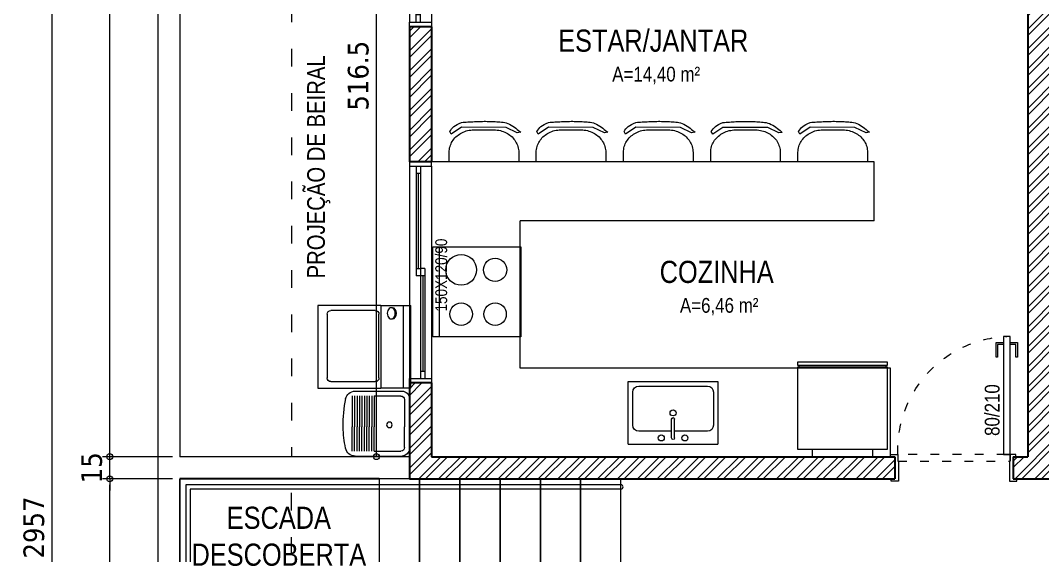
# Model space of a CAD drawing. Header units: millimetres. Extents: x 2030 to 44114, y 1520 to 18221.
# Drawn here: x 38852 to 39544, y 7339 to 7702 of the extents above; entities that cross this region are included whole.
import ezdxf
from ezdxf.enums import TextEntityAlignment as Align

# ---------------------------------------------------------------- set-up
doc = ezdxf.new("R2010")
doc.units = ezdxf.units.MM
doc.linetypes.add('ACAD_ISO03W100', pattern=[30, 12, -18])
for name, color, linetype, lineweight in [('01', 1, 'Continuous', 5), ('018 - Cotas', 244, 'Continuous', 5), ('02', 2, 'Continuous', 13), ('020 - Textos', 20, 'Continuous', 5), ('030 - Esquadrias', 30, 'Continuous', 5), ('05', 5, 'Continuous', 35), ('055 - Mobilia', 55, 'Continuous', 5), ('08', 8, 'Continuous', 5)]:
    doc.layers.add(name, color=color, linetype=linetype, lineweight=lineweight)
doc.styles.add('LE2', font='tahoma.ttf')
doc.styles.add('ROMANS', font='ARIALN.TTF')
doc.dimstyles.new('000_COTA075', dxfattribs={"dimtxt": 14, "dimasz": 4, "dimexe": 5, "dimexo": 5, "dimgap": 5, "dimtad": 1, "dimdec": 1, "dimzin": 12, "dimdsep": 46, "dimtxsty": 'LE2', "dimblk": 'ORIGIN', "dimcen": 0, "dimclrd": 256, "dimclre": 256, "dimclrt": 2, "dimadec": 0, "dimazin": 0, "dimtfac": 1, "dimtdec": 1, "dimtix": 1, "dimtmove": 2, "dimatfit": 3, "dimfxl": 5, "dimtolj": 1, "dimtzin": 0, "dimarcsym": 0})

# ---------------------------------------------------------------- blocks, each defined once
blk = doc.blocks.new('irhg3')
at = {"layer": '01'}
for points in [[(74333.25, -48282.45), (74468.25, -48282.45), (74468.25, -48417.45), (74333.25, -48417.45)], [(74468.25, -48799.65), (74333.25, -48799.65), (74333.25, -48282.45), (74468.25, -48282.45)], [(74495.55, -48417.45), (74522.85, -48417.45), (74522.85, -48282.45), (74495.55, -48282.45)], [(74522.85, -48417.45), (74550.15, -48417.45), (74550.15, -48282.45), (74522.85, -48282.45)], [(74550.15, -48417.45), (74577.45, -48417.45), (74577.45, -48282.45), (74550.15, -48282.45)], [(74577.45, -48417.45), (74604.75, -48417.45), (74604.75, -48282.45), (74577.45, -48282.45)], [(74604.75, -48417.45), (74632.05, -48417.45), (74632.05, -48282.45), (74604.75, -48282.45)], [(74468.25, -48444.75), (74468.25, -48417.45), (74333.25, -48417.45), (74333.25, -48444.75)], [(74468.25, -48472.05), (74468.25, -48444.75), (74333.25, -48444.75), (74333.25, -48472.05)], [(74468.25, -48499.35), (74468.25, -48472.05), (74333.25, -48472.05), (74333.25, -48499.35)], [(74468.25, -48526.65), (74468.25, -48499.35), (74333.25, -48499.35), (74333.25, -48526.65)], [(74468.25, -48553.95), (74468.25, -48526.65), (74333.25, -48526.65), (74333.25, -48553.95)], [(74468.25, -48581.25), (74468.25, -48553.95), (74333.25, -48553.95), (74333.25, -48581.25)], [(74468.25, -48608.55), (74468.25, -48581.25), (74333.25, -48581.25), (74333.25, -48608.55)], [(74468.25, -48635.85), (74468.25, -48608.55), (74333.25, -48608.55), (74333.25, -48635.85)], [(74468.25, -48663.15), (74468.25, -48635.85), (74333.25, -48635.85), (74333.25, -48663.15)], [(74468.25, -48690.45), (74468.25, -48663.15), (74333.25, -48663.15), (74333.25, -48690.45)], [(74468.25, -48717.75), (74468.25, -48690.45), (74333.25, -48690.45), (74333.25, -48717.75)], [(74468.25, -48745.05), (74468.25, -48717.75), (74333.25, -48717.75), (74333.25, -48745.05)], [(74468.25, -48772.35), (74468.25, -48745.05), (74333.25, -48745.05), (74333.25, -48772.35)], [(74468.25, -48799.65), (74468.25, -48772.35), (74333.25, -48772.35), (74333.25, -48799.65)]]:
    blk.add_lwpolyline(points, close=True, dxfattribs=at)
blk.add_lwpolyline([(74468.25, -48282.45), (74468.25, -48417.45), (74495.55, -48417.45), (74495.55, -48282.45), (74468.25, -48282.45)], dxfattribs=at)
at = {"layer": '020 - Textos', "char_height": 10, "width": 29.0268, "attachment_point": 2, "line_spacing_factor": 0.994243, "style": 'ROMANS'}
for s, insert in [('21', (74354.27, -48399.71)), ('22', (74481.42, -48399.71)), ('23', (74508.72, -48399.71)), ('24', (74536.02, -48399.71)), ('25', (74563.32, -48399.71)), ('26', (74590.62, -48399.71)), ('27', (74617.92, -48399.71)), ('28', (74645.22, -48399.71)), ('20', (74355.1, -48427.01)), ('19', (74355.1, -48454.31)), ('18', (74355.1, -48481.61)), ('17', (74355.1, -48508.91)), ('16', (74355.1, -48536.21)), ('15', (74355.1, -48563.51)), ('14', (74355.1, -48590.81)), ('12', (74355.1, -48618.11)), ('11', (74355.1, -48645.41)), ('10', (74355.1, -48672.71)), ('09', (74355.1, -48700.01)), ('08', (74355.1, -48727.31)), ('07', (74355.1, -48754.61)), ('06', (74355.1, -48781.91))]:
    blk.add_mtext(s, dxfattribs=dict(at, insert=insert))
blk = doc.blocks.new('porta 80')
for points in [[(21649.07, 6830.27), (21644.07, 6830.27), (21644.07, 6820.27), (21645.07, 6820.27), (21645.07, 6828.77), (21649.07, 6828.77)], [(21653.57, 6828.77), (21657.57, 6828.77), (21657.57, 6820.27), (21658.57, 6820.27), (21658.57, 6830.27), (21653.57, 6830.27)]]:
    blk.add_lwpolyline(points)
for points in [[(21649.07, 6754.27), (21649.07, 6834.27), (21653.57, 6834.27), (21653.57, 6754.27)], [(21644.57, 6737.77), (21647.07, 6737.77), (21647.07, 6752.77), (21645.07, 6752.77), (21645.07, 6754.27), (21649.07, 6754.27), (21649.07, 6749.77), (21649.57, 6749.77), (21649.57, 6736.27), (21644.57, 6736.27), (21644.57, 6737.77)], [(21729.57, 6737.77), (21727.07, 6737.77), (21727.07, 6752.77), (21730.07, 6752.77), (21730.07, 6754.27), (21725.07, 6754.27), (21725.07, 6749.77), (21724.57, 6749.77), (21724.57, 6736.27), (21729.57, 6736.27), (21729.57, 6737.77)]]:
    blk.add_lwpolyline(points, close=True)
at = {"layer": '08', "linetype": 'ACAD_ISO03W100', "ltscale": 0.5}
blk.add_lwpolyline([(21652.07, 6754.27), (21725.07, 6754.27), (21725.07, 6749.77), (21649.07, 6749.77), (21649.07, 6754.27), (21652.07, 6754.27)], close=True, dxfattribs=at)
blk.add_arc((21648.3, 6757.5), 76.83, 357.5921, 87.75227, dxfattribs=at)
blk = doc.blocks.new('2Geladeira')
for p, q in [((-0.295, -0.606), (-0.295, -0.621)), ((0.295, -0.606), (0.295, -0.621))]:
    blk.add_line(p, q)
blk.add_lwpolyline([(-0.205, -0.05), (-0.205, 0), (0.205, 0), (0.205, -0.05)])
for points in [[(-0.305, -0.606), (-0.305, -0.05), (0.305, -0.05), (0.305, -0.606)], [(-0.305, -0.641), (-0.305, -0.621), (0.305, -0.621), (0.305, -0.641)]]:
    blk.add_lwpolyline(points, close=True)
blk = doc.blocks.new('Fogão 4 Bocas - 610 x 610mm-458921-Pav_ Terreo')
for p, q in [((610, 602), (0, 602)), ((0, 602), (0, 5)), ((0, 559.2), (610, 559.2)), ((610, 5), (610, 602)), ((0, 5), (610, 5))]:
    blk.add_line(p, q)
for centre, radius, start, end in [((155, 410), 104.2, 360, 180), ((455, 410), 76.2, 0, 180), ((155, 410), 104.2, 180, 0), ((455, 410), 76.2, 180, 0), ((155, 180), 78.8, 0, 180), ((455, 180), 76.2, 0, 180), ((155, 180), 78.8, 180, 0), ((455, 180), 76.2, 180, 0)]:
    blk.add_arc(centre, radius, start, end)
blk = doc.blocks.new('Pia da cozinha-Simples - 760 x 535mm-V2-Pav_ Terreo')
for p, q in [((-364.3, 264.2), (-364.3, -265.2)), ((-364.3, 264.2), (395.7, 264.2)), ((395.7, -265.2), (395.7, 264.2)), ((3, 212.7), (3, 53.1)), ((28.4, 212.7), (28.4, 53.1)), ((-326.2, 104.7), (-326.2, -176.3)), ((3, 155.5), (-275.4, 155.5)), ((306.8, 155.5), (28.4, 155.5)), ((357.6, -176.3), (357.6, 104.7)), ((-275.4, -227.1), (306.8, -227.1)), ((-364.3, -265.2), (395.7, -265.2))]:
    blk.add_line(p, q)
for centre, radius, start, end in [((-84.3, 212.7), 25.4, 360, 180), ((-84.3, 212.7), 25.4, 180, 360), ((15.7, 212.7), 12.7, 360, 180), ((115.7, 212.7), 25.4, 360, 180), ((115.7, 212.7), 25.4, 180, 360), ((-275.4, 104.7), 50.8, 90, 180), ((306.8, 104.7), 50.8, 360, 90), ((15.7, 0), 25.4, 360, 180), ((15.7, 0), 25.4, 180, 0), ((15.7, 53.1), 12.7, 180, 0), ((-275.4, -176.3), 50.8, 180, 270), ((306.8, -176.3), 50.8, 270, 0)]:
    blk.add_arc(centre, radius, start, end)
blk = doc.blocks.new('caderiirir')
blk.add_lwpolyline([(9135.68, -1343.05), (9135.76, -1344.12), (9135.86, -1345.19), (9135.96, -1346.26), (9136.08, -1347.32), (9136.21, -1348.39), (9136.51, -1349.48), (9136.93, -1350.59), (9137.45, -1351.71), (9138.05, -1352.82), (9138.71, -1353.9), (9139.42, -1354.96), (9140.14, -1355.97), (9140.87, -1356.91), (9141.57, -1357.78), (9142.24, -1358.57), (9142.84, -1359.25), (9142.84, -1359.25), (9143.25, -1356.94), (9139.52, -1349.37), (9139.49, -1319.07), (9144.04, -1312.15), (9142.38, -1311.17), (9141.37, -1311.79), (9140.48, -1312.45), (9139.7, -1313.18), (9138.97, -1314.01), (9138.29, -1314.98), (9137.62, -1316.13), (9136.93, -1317.48), (9136.19, -1319.08), (9136.1, -1320.18), (9136.01, -1321.27), (9135.93, -1322.37), (9135.85, -1323.47), (9135.78, -1324.56), (9135.72, -1325.66), (9135.66, -1326.76), (9135.6, -1327.85), (9135.55, -1328.95), (9135.51, -1330.04), (9135.48, -1331.13), (9135.45, -1332.22), (9135.43, -1333.31), (9135.42, -1334.4), (9135.42, -1335.49), (9135.43, -1336.57), (9135.44, -1337.66), (9135.47, -1338.74), (9135.51, -1339.82), (9135.55, -1340.9), (9135.61, -1341.98)], close=True)
blk.add_lwpolyline([(9162.78, -1310.77), (9156.43, -1310.78), (9155.43, -1310.82), (9154.45, -1310.92), (9153.48, -1311.1), (9152.54, -1311.34), (9151.62, -1311.64), (9150.73, -1312.01), (9149.86, -1312.43), (9149.02, -1312.91), (9148.22, -1313.44), (9147.44, -1314.03), (9146.7, -1314.66), (9146, -1315.35), (9145.34, -1316.08), (9144.72, -1316.85), (9144.14, -1317.66), (9143.61, -1318.51), (9143.12, -1319.4), (9142.69, -1320.32), (9142.3, -1321.27), (9141.97, -1322.25), (9141.7, -1323.26), (9141.48, -1324.3), (9141.32, -1325.36), (9141.23, -1326.43), (9141.2, -1327.53), (9141.21, -1341.17), (9141.24, -1342.27), (9141.34, -1343.34), (9141.5, -1344.4), (9141.72, -1345.44), (9141.99, -1346.45), (9142.33, -1347.43), (9142.71, -1348.38), (9143.15, -1349.3), (9143.64, -1350.19), (9144.17, -1351.04), (9144.75, -1351.85), (9145.37, -1352.62), (9146.03, -1353.35), (9146.74, -1354.03), (9147.48, -1354.66), (9148.25, -1355.25), (9149.06, -1355.78), (9149.9, -1356.26), (9150.77, -1356.68), (9151.66, -1357.04), (9152.58, -1357.34), (9153.52, -1357.58), (9154.49, -1357.76), (9155.47, -1357.86), (9156.47, -1357.9), (9162.78, -1357.89)])
blk = doc.blocks.new('fdfdsfdsdsf')
for p, q in [((1020.54, -2213.36), (1052.38, -2213.36)), ((1018.56, -2216.66), (1018.56, -2233.09)), ((1020.21, -2216.66), (1020.21, -2233.09)), ((1021.86, -2216.66), (1021.86, -2233.09)), ((1023.51, -2216.66), (1023.51, -2233.09)), ((1025.16, -2216.66), (1025.16, -2233.09)), ((1026.81, -2216.66), (1026.81, -2233.09)), ((1028.46, -2216.66), (1028.46, -2233.09)), ((1030.11, -2216.66), (1030.11, -2233.09)), ((1031.76, -2216.66), (1031.76, -2233.09)), ((1033.41, -2216.66), (1033.41, -2233.09)), ((1033.41, -2216.66), (1051.56, -2216.66)), ((1054.03, -2219.14), (1054.03, -2233.09)), ((1057.33, -2218.31), (1057.33, -2233.09)), ((1018.56, -2254.1), (1018.56, -2233.09)), ((1020.21, -2254.1), (1020.21, -2233.09)), ((1021.86, -2254.1), (1021.86, -2233.09)), ((1023.51, -2254.1), (1023.51, -2233.09)), ((1025.16, -2254.1), (1025.16, -2233.09)), ((1026.81, -2254.1), (1026.81, -2233.09)), ((1028.46, -2254.1), (1028.46, -2233.09)), ((1030.11, -2254.1), (1030.11, -2233.09)), ((1031.76, -2254.1), (1031.76, -2233.09)), ((1033.41, -2254.1), (1033.41, -2233.09)), ((1054.03, -2251.62), (1054.03, -2233.09)), ((1057.33, -2252.45), (1057.33, -2233.09)), ((1020.54, -2257.4), (1052.38, -2257.4)), ((1033.41, -2254.1), (1051.56, -2254.1)), ((995.27, -2315.48), (995.27, -2259.48)), ((995.27, -2259.48), (1037.95, -2259.48)), ((1004.16, -2263.82), (1034.16, -2263.82)), ((1053.19, -2259.48), (1037.95, -2259.48)), ((1037.95, -2315.48), (1037.95, -2259.48)), ((1058.27, -2259.48), (1053.19, -2259.48)), ((1053.19, -2315.48), (1053.19, -2259.48)), ((1058.27, -2259.48), (1058.27, -2315.48)), ((1001.62, -2309.58), (1001.62, -2266.36)), ((1036.7, -2266.36), (1036.7, -2309.58)), ((1034.16, -2312.12), (1004.16, -2312.12)), ((1044.98, -2306.34), (1045.87, -2306.34)), ((1037.95, -2315.48), (995.27, -2315.48)), ((1037.95, -2315.48), (1053.19, -2315.48)), ((1045.87, -2313.96), (1044.98, -2313.96)), ((1053.19, -2315.48), (1058.27, -2315.48))]:
    blk.add_line(p, q)
blk.add_circle((1043.74, -2234.58), 1.89)
for centre, start, end in [((1004.16, -2266.36), 90, 180), ((1034.16, -2266.36), 0, 90), ((1004.16, -2309.58), 180, 270), ((1034.16, -2309.58), 270, 0)]:
    blk.add_arc(centre, 2.54, start, end)
for centre, major_axis, ratio, start_param, end_param in [((1020.54, -2219.96), (-4.67, 4.67), 1, -0.785398, 0.589756), ((1052.38, -2218.31), (3.5, 3.5), 1, 5.497787, 7.068583), ((1122.76, -2238.31), (-109.72, 13.68), 0.789083, -0.069134, 0.097169), ((1051.56, -2219.14), (-1.75, 1.75), 1, 3.926991, 5.497787), ((1122.99, -2233.08), (78.18, 78.18), 1, 2.356234, 2.531775), ((1020.54, -2250.8), (4.67, 4.67), 1, 2.551836, 3.926991), ((1051.56, -2251.62), (-1.75, 1.75), 1, 2.356194, 3.926991), ((1052.38, -2252.45), (-3.5, 3.5), 1, 2.356194, 3.926991)]:
    blk.add_ellipse(centre, major_axis=major_axis, ratio=ratio, start_param=start_param, end_param=end_param)
at = {"extrusion": (0, 0, -1)}
for centre, major_axis, start_param, end_param in [((1044.98, -2310.15), (0, -3.81), 1.570796, 4.712389), ((1044.98, -2310.15), (0, -3.81), 4.712389, 7.853982), ((1045.87, -2310.15), (0, 3.81), 0, 1.570796), ((1045.87, -2310.15), (0, -3.81), 4.712389, 6.283185)]:
    blk.add_ellipse(centre, major_axis=major_axis, ratio=0.707107, start_param=start_param, end_param=end_param, dxfattribs=at)
blk = doc.blocks.new('PJ-200')
at = {"layer": '030 - Esquadrias'}
for p, q in [((74001.4, -12434.79), (73807.4, -12434.79)), ((73807.4, -12439.29), (73812.4, -12439.29)), ((73807.4, -12442.29), (73812.4, -12442.29)), ((73812.4, -12442.29), (73812.4, -12439.29)), ((73812.4, -12439.29), (73853.4, -12439.29)), ((73812.4, -12440.79), (73853.4, -12440.79)), ((73812.4, -12442.29), (73853.4, -12442.29)), ((73853.4, -12439.29), (73853.4, -12442.29)), ((73853.4, -12439.29), (73858.4, -12439.29)), ((73853.4, -12442.29), (73858.4, -12442.29)), ((73853.4, -12442.29), (73858.4, -12442.29)), ((73853.4, -12445.29), (73853.4, -12442.29)), ((73853.4, -12445.29), (73858.4, -12445.29)), ((73858.4, -12442.29), (73858.4, -12439.29)), ((73858.4, -12445.29), (73858.4, -12442.29)), ((73858.4, -12442.29), (73898.9, -12442.29)), ((73858.4, -12443.79), (73898.9, -12443.79)), ((73858.4, -12445.29), (73898.9, -12445.29)), ((73898.9, -12442.29), (73898.9, -12445.29)), ((73898.9, -12442.29), (73904.4, -12442.29)), ((73898.9, -12445.29), (73904.4, -12445.29)), ((73904.4, -12442.29), (73904.4, -12445.29)), ((73909.9, -12442.29), (73904.4, -12442.29)), ((73904.4, -12442.29), (73904.4, -12445.29)), ((73904.4, -12445.29), (73904.4, -12442.29)), ((73904.4, -12445.29), (73904.4, -12442.29)), ((73909.9, -12445.29), (73904.4, -12445.29)), ((73909.9, -12442.29), (73909.9, -12445.29)), ((73950.4, -12442.29), (73909.9, -12442.29)), ((73950.4, -12443.79), (73909.9, -12443.79)), ((73950.4, -12445.29), (73909.9, -12445.29)), ((73955.4, -12439.29), (73950.4, -12439.29)), ((73950.4, -12442.29), (73950.4, -12439.29)), ((73955.4, -12442.29), (73950.4, -12442.29)), ((73950.4, -12445.29), (73950.4, -12442.29)), ((73955.4, -12442.29), (73950.4, -12442.29)), ((73955.4, -12445.29), (73950.4, -12445.29)), ((73996.4, -12439.29), (73955.4, -12439.29)), ((73955.4, -12439.29), (73955.4, -12442.29)), ((73996.4, -12440.79), (73955.4, -12440.79)), ((73955.4, -12445.29), (73955.4, -12442.29)), ((73996.4, -12442.29), (73955.4, -12442.29)), ((73996.4, -12442.29), (73996.4, -12439.29)), ((74001.4, -12439.29), (73996.4, -12439.29)), ((74001.4, -12442.29), (73996.4, -12442.29)), ((74001.4, -12449.79), (73807.4, -12449.79))]:
    blk.add_line(p, q, dxfattribs=at)
for points in [[(73804.4, -12449.79), (73804.4, -12434.79), (73807.4, -12434.79), (73807.4, -12449.79)], [(74004.4, -12449.79), (74004.4, -12434.79), (74001.4, -12434.79), (74001.4, -12449.79)]]:
    blk.add_lwpolyline(points, close=True, dxfattribs=at)
blk = doc.blocks.new('whefgwge')
for p, q in [((71113.64, -20023.66), (71113.64, -19879.66)), ((71118.14, -19884.66), (71118.14, -19879.66)), ((71121.14, -19884.66), (71121.14, -19879.66)), ((71128.64, -20023.66), (71128.64, -19879.66)), ((71121.14, -19884.66), (71118.14, -19884.66)), ((71118.14, -19949.16), (71118.14, -19884.66)), ((71119.64, -19949.16), (71119.64, -19884.66)), ((71121.14, -19949.16), (71121.14, -19884.66)), ((71118.14, -19949.16), (71121.14, -19949.16)), ((71118.14, -19954.16), (71118.14, -19949.16)), ((71121.14, -19954.16), (71121.14, -19949.16)), ((71121.14, -19949.16), (71124.14, -19949.16)), ((71121.14, -19954.16), (71121.14, -19949.16)), ((71124.14, -19954.16), (71124.14, -19949.16)), ((71118.14, -19954.16), (71121.14, -19954.16)), ((71124.14, -19954.16), (71121.14, -19954.16)), ((71121.14, -20018.66), (71121.14, -19954.16)), ((71122.64, -20018.66), (71122.64, -19954.16)), ((71124.14, -20018.66), (71124.14, -19954.16)), ((71121.14, -20018.66), (71124.14, -20018.66)), ((71121.14, -20023.66), (71121.14, -20018.66)), ((71124.14, -20023.66), (71124.14, -20018.66))]:
    blk.add_line(p, q)
for points in [[(71113.64, -19876.66), (71128.64, -19876.66), (71128.64, -19879.66), (71113.64, -19879.66)], [(71113.64, -20026.66), (71128.64, -20026.66), (71128.64, -20023.66), (71113.64, -20023.66)]]:
    blk.add_lwpolyline(points, close=True)
blk = doc.blocks.new('_Origin')
at = {"color": 0, "linetype": 'ByBlock', "lineweight": -2}
blk.add_line((0, 0), (-1, 0), dxfattribs=at)
blk.add_circle((0, 0), 0.5, dxfattribs=at)
blk = doc.blocks.new('*D248')
at = {"layer": '018 - Cotas', "lineweight": -2, "transparency": 16777216}
for p, q in [((38954.79, 7391.24), (38907.22, 7391.24)), ((38912.22, 6878.04), (38912.22, 7387.24)), ((38954.79, 6874.04), (38907.22, 6874.04))]:
    blk.add_line(p, q, dxfattribs=at)
at = {"layer": 'Defpoints', "color": 0, "transparency": 16777216}
for p in [(38912.22, 7391.24), (38959.79, 7391.24), (38959.79, 6874.04)]:
    blk.add_point(p, dxfattribs=at)
at = {"layer": '018 - Cotas', "lineweight": -2, "transparency": 16777216, "xscale": 4, "yscale": 4, "zscale": 4}
for p, rotation in [((38912.22, 7391.24), 90), ((38912.22, 6874.04), 270)]:
    blk.add_blockref('_Origin', p, dxfattribs=dict(at, rotation=rotation))
at = {"layer": '018 - Cotas', "color": 2, "transparency": 16777216, "insert": (38899.93, 7132.64), "char_height": 14, "attachment_point": 5, "rotation": 90, "style": 'LE2'}
blk.add_mtext('\\A1;517.2', dxfattribs=at)
blk = doc.blocks.new('*D249')
at = {"layer": '018 - Cotas', "lineweight": -2, "transparency": 16777216}
for p, q in [((38912.22, 7410.24), (38912.22, 7414.24)), ((38954.79, 7406.24), (38907.22, 7406.24)), ((38912.22, 7391.24), (38912.22, 7406.24)), ((38954.79, 7391.24), (38907.22, 7391.24)), ((38912.22, 7387.24), (38912.22, 7383.24))]:
    blk.add_line(p, q, dxfattribs=at)
at = {"layer": 'Defpoints', "color": 0, "transparency": 16777216}
for p in [(38912.22, 7406.24), (38959.79, 7406.24), (38959.79, 7391.24)]:
    blk.add_point(p, dxfattribs=at)
at = {"layer": '018 - Cotas', "lineweight": -2, "transparency": 16777216, "xscale": 4, "yscale": 4, "zscale": 4}
for p, rotation in [((38912.22, 7406.24), 270), ((38912.22, 7391.24), 90)]:
    blk.add_blockref('_Origin', p, dxfattribs=dict(at, rotation=rotation))
at = {"layer": '018 - Cotas', "color": 2, "transparency": 16777216, "insert": (38900.05, 7398.74), "char_height": 14, "attachment_point": 5, "rotation": 90, "style": 'LE2'}
blk.add_mtext('\\A1;15', dxfattribs=at)
blk = doc.blocks.new('*D250')
at = {"layer": '018 - Cotas', "lineweight": -2, "transparency": 16777216}
for p, q in [((38954.79, 8821.74), (38907.22, 8821.74)), ((38912.22, 7410.24), (38912.22, 8817.74)), ((38954.79, 7406.24), (38907.22, 7406.24))]:
    blk.add_line(p, q, dxfattribs=at)
at = {"layer": 'Defpoints', "color": 0, "transparency": 16777216}
for p in [(38912.22, 8821.74), (38959.79, 8821.74), (38959.79, 7406.24)]:
    blk.add_point(p, dxfattribs=at)
at = {"layer": '018 - Cotas', "lineweight": -2, "transparency": 16777216, "xscale": 4, "yscale": 4, "zscale": 4}
for p, rotation in [((38912.22, 8821.74), 90), ((38912.22, 7406.24), 270)]:
    blk.add_blockref('_Origin', p, dxfattribs=dict(at, rotation=rotation))
at = {"layer": '018 - Cotas', "color": 2, "transparency": 16777216, "insert": (38900.05, 8113.99), "char_height": 14, "attachment_point": 5, "rotation": 90, "style": 'LE2'}
blk.add_mtext('\\A1;1415.5', dxfattribs=at)
blk = doc.blocks.new('*D258')
at = {"layer": '018 - Cotas', "lineweight": -2, "transparency": 16777216}
for p, q in [((38939.79, 8836.74), (38868.19, 8836.74)), ((38873.19, 5883.74), (38873.19, 8832.74)), ((38939.79, 5879.74), (38868.19, 5879.74))]:
    blk.add_line(p, q, dxfattribs=at)
at = {"layer": 'Defpoints', "color": 0, "transparency": 16777216}
for p in [(38873.19, 8836.74), (38944.79, 8836.74), (38944.79, 5879.74)]:
    blk.add_point(p, dxfattribs=at)
at = {"layer": '018 - Cotas', "lineweight": -2, "transparency": 16777216, "xscale": 4, "yscale": 4, "zscale": 4}
for p, rotation in [((38873.19, 8836.74), 90), ((38873.19, 5879.74), 270)]:
    blk.add_blockref('_Origin', p, dxfattribs=dict(at, rotation=rotation))
at = {"layer": '018 - Cotas', "color": 2, "transparency": 16777216, "insert": (38860.9, 7358.24), "char_height": 14, "attachment_point": 5, "rotation": 90, "style": 'LE2'}
blk.add_mtext('\\A1;2957', dxfattribs=at)
blk = doc.blocks.new('*D346')
at = {"layer": '018 - Cotas', "lineweight": -2, "transparency": 16777216}
for p, q in [((39110.29, 7922.74), (39087.95, 7922.74)), ((39092.95, 7410.24), (39092.95, 7918.74)), ((39110.29, 7406.24), (39087.95, 7406.24))]:
    blk.add_line(p, q, dxfattribs=at)
at = {"layer": 'Defpoints', "color": 0, "transparency": 16777216}
for p in [(39092.95, 7922.74), (39115.29, 7922.74), (39115.29, 7406.24)]:
    blk.add_point(p, dxfattribs=at)
at = {"layer": '018 - Cotas', "lineweight": -2, "transparency": 16777216, "xscale": 4, "yscale": 4, "zscale": 4}
for p, rotation in [((39092.95, 7922.74), 90), ((39092.95, 7406.24), 270)]:
    blk.add_blockref('_Origin', p, dxfattribs=dict(at, rotation=rotation))
at = {"layer": '018 - Cotas', "color": 2, "transparency": 16777216, "insert": (39080.68, 7664.49), "char_height": 14, "attachment_point": 5, "rotation": 90, "style": 'LE2'}
blk.add_mtext('\\A1;516.5', dxfattribs=at)

msp = doc.modelspace()

# ---------------------------------------------------------------- hatches: boundary and pattern name
at = {"layer": '08'}
h = msp.add_hatch(dxfattribs=at)
h.set_pattern_fill('ANSI32', color=256)
h.set_pattern_definition([(45, (-42423.524, 55673.691), (-6.7351921, 6.7351921), []), (45, (-42419.034, 55673.691), (-6.7351921, 6.7351921), [])])
h.paths.add_polyline_path([(39454.29, 8367.74), (39130.29, 8367.74), (39130.29, 8647.74), (39232.29, 8647.74), (39232.29, 8662.74), (39115.29, 8662.74), (39115.29, 8367.74), (39115.29, 8332.74), (39130.29, 8332.74), (39130.29, 8352.74), (39429.29, 8352.74), (39429.29, 8152.74), (39444.29, 8152.74), (39444.29, 8352.74), (39454.29, 8352.74)])
h.paths.add_polyline_path([(39554.29, 8647.74), (39656.29, 8647.74), (39656.29, 8662.74), (39432.29, 8662.74), (39432.29, 8647.74), (39534.29, 8647.74), (39534.29, 8367.74), (39524.29, 8367.74), (39524.29, 8352.74), (39564.29, 8352.74), (39564.29, 8367.74), (39554.29, 8367.74)])
h.paths.add_polyline_path([(39554.29, 8352.74), (39534.29, 8352.74), (39534.29, 7406.24), (39524.29, 7406.24), (39524.29, 7391.24), (39564.29, 7391.24), (39564.29, 7406.24), (39554.29, 7406.24)])
h.paths.add_polyline_path([(39944.29, 8662.74), (39856.29, 8662.74), (39856.29, 8647.74), (39929.29, 8647.74), (39929.29, 8367.74), (39634.29, 8367.74), (39634.29, 8352.74), (39644.29, 8352.74), (39644.29, 8152.74), (39659.29, 8152.74), (39659.29, 8352.74), (39929.29, 8352.74), (39929.29, 8332.74), (39944.29, 8332.74)])
h.paths.add_polyline_path([(39444.29, 8072.74), (39444.29, 8082.74), (39429.29, 8082.74), (39429.29, 8072.74), (39130.29, 8072.74), (39130.29, 8117.74), (39130.29, 8132.74), (39115.29, 8132.74), (39115.29, 8057.74), (39115.29, 8027.74), (39130.29, 8027.74), (39130.29, 8057.74), (39429.29, 8057.74), (39429.29, 8007.74), (39444.29, 8007.74)])
h.paths.add_polyline_path([(39944.29, 8132.74), (39929.29, 8132.74), (39929.29, 8072.74), (39659.29, 8072.74), (39659.29, 8082.74), (39644.29, 8082.74), (39644.29, 8057.74), (39644.29, 8007.74), (39659.29, 8007.74), (39659.29, 8057.74), (39929.29, 8057.74), (39929.29, 8027.74), (39944.29, 8027.74)])
h.paths.add_polyline_path([(39944.29, 7967.74), (39929.29, 7967.74), (39929.29, 7937.74), (39659.29, 7937.74), (39659.29, 7947.74), (39644.29, 7947.74), (39644.29, 7922.74), (39929.29, 7922.74), (39929.29, 7897.74), (39944.29, 7897.74)])
h.paths.add_polyline_path([(39444.29, 7947.74), (39429.29, 7947.74), (39429.29, 7937.74), (39130.29, 7937.74), (39130.29, 7967.74), (39115.29, 7967.74), (39115.29, 7922.74), (39115.29, 7897.74), (39130.29, 7897.74), (39130.29, 7922.74), (39444.29, 7922.74)])
h.paths.add_polyline_path([(39130.29, 7697.74), (39115.29, 7697.74), (39115.29, 7606.24), (39130.29, 7606.24)])
h.paths.add_polyline_path([(39944.29, 7697.74), (39929.29, 7697.74), (39929.29, 7506.24), (39944.29, 7506.24)])
h.paths.add_polyline_path([(39944.29, 7406.24), (39929.29, 7406.24), (39929.29, 7341.24), (39669.29, 7341.24), (39669.29, 7406.24), (39644.29, 7406.24), (39644.29, 7391.24), (39654.29, 7391.24), (39654.29, 7331.24), (39944.29, 7331.24)])
h.paths.add_polyline_path([(39130.29, 7456.24), (39115.29, 7456.24), (39115.29, 7391.24), (39444.29, 7391.24), (39444.29, 7406.24), (39130.29, 7406.24)])

# ---------------------------------------------------------------- linework, layer by layer
at = {"layer": '01'}
for p, q in [((39115.29, 7406.24), (38959.79, 7406.24)), ((39115.29, 7391.24), (38959.79, 7391.24))]:
    msp.add_line(p, q, dxfattribs=at)
for points in [[(38944.79, 5879.74), (40114.79, 5879.74), (40114.79, 8836.74), (38944.79, 8836.74), (38944.79, 5879.74)], [(39536.79, 8821.74), (38959.79, 8821.74), (38959.79, 7406.24)], [(38959.79, 7391.24), (38959.79, 5894.74), (40099.79, 5894.74), (40099.79, 7321.24)]]:
    msp.add_lwpolyline(points, dxfattribs=at)
at = {"layer": '02'}
for p, q in [((38963.79, 7387.24), (38963.79, 6874.04)), ((39258.59, 7387.24), (38963.79, 7387.24)), ((38966.79, 7384.24), (38966.79, 6874.04)), ((39258.59, 7384.24), (38966.79, 7384.24))]:
    msp.add_line(p, q, dxfattribs=at)
msp.add_arc((39258.59, 7385.74), 1.5, 270, 90, dxfattribs=at)
at = {"layer": '05'}
for p, q in [((39534.29, 8352.74), (39534.29, 7406.24)), ((39130.29, 7697.74), (39115.29, 7697.74)), ((39130.29, 7606.24), (39115.29, 7606.24)), ((39130.29, 7456.24), (39115.29, 7456.24)), ((39130.29, 7406.24), (39444.29, 7406.24)), ((39444.29, 7406.24), (39444.29, 7391.24)), ((39524.29, 7406.24), (39534.29, 7406.24)), ((39524.29, 7406.24), (39524.29, 7391.24)), ((39094.79, 7391.24), (38959.79, 7391.24)), ((39115.29, 7391.24), (39444.29, 7391.24)), ((39524.29, 7391.24), (39564.29, 7391.24))]:
    msp.add_line(p, q, dxfattribs=at)
for points in [[(39115.29, 7697.74), (39115.29, 7606.24)], [(39130.29, 7697.74), (39130.29, 7606.24)], [(39115.29, 7456.24), (39115.29, 7391.24)], [(39130.29, 7456.24), (39130.29, 7406.24)]]:
    msp.add_lwpolyline(points, dxfattribs=at)
at = {"layer": '055 - Mobilia'}
for p, q in [((39430.29, 7606.24), (39130.29, 7606.24)), ((39430.29, 7566.24), (39430.29, 7606.24)), ((39430.29, 7566.24), (39190.29, 7566.24)), ((39190.29, 7466.24), (39190.29, 7566.24)), ((39441.29, 7466.24), (39190.29, 7466.24)), ((39441.29, 7406.24), (39441.29, 7466.24))]:
    msp.add_line(p, q, dxfattribs=at)
at = {"layer": '08', "linetype": 'ACAD_ISO03W100'}
for points in [[(40024.29, 7341.24), (40024.29, 8762.74), (39035.29, 8762.74), (39035.29, 8762.74), (39035.29, 7406.24)], [(40024.29, 7321.24), (40024.29, 5879.74), (39035.29, 5879.74), (39035.29, 5899.74), (39035.29, 7391.24)]]:
    msp.add_lwpolyline(points, dxfattribs=at)

# ---------------------------------------------------------------- block references
at = {"layer": '01', "xscale": -1}
msp.add_blockref('porta 80', (61171.36, 653.47), dxfattribs=at)
at = {"layer": '01'}
msp.add_blockref('irhg3', (-35373.46, 55673.69), dxfattribs=at)
at = {"layer": '030 - Esquadrias', "rotation": 180}
msp.add_blockref('whefgwge', (110243.93, -12420.42), dxfattribs=at)
at = {"layer": '055 - Mobilia', "rotation": 90.00000000000001}
msp.add_blockref('PJ-200', (26680.5, -66106.65), dxfattribs=at)
at = {"layer": '055 - Mobilia', "xscale": -1}
for name, p, rotation in [('caderiirir', (37831.45, 16769.02), 90), ('caderiirir', (37890.43, 16769.02), 90), ('caderiirir', (37949.55, 16769.02), 90), ('caderiirir', (38008.66, 16768.97), 90), ('caderiirir', (38067.78, 16769.02), 90), ('fdfdsfdsdsf', (38057.96, 5193.29), 180)]:
    msp.add_blockref(name, p, dxfattribs=dict(at, rotation=rotation))
at = {"layer": '055 - Mobilia'}
for name, p, xscale, yscale, zscale, rotation in [('Fogão 4 Bocas - 610 x 610mm-458921-Pav_ Terreo', (39191.33, 7548.4), -0.1, 0.1, 0.1, 90), ('2Geladeira', (39408.78, 7406.24), -100, 100, 100, 180), ('Pia da cozinha-Simples - 760 x 535mm-V2-Pav_ Terreo', (39292.69, 7435.94), -0.08, 0.08, 0.08, 180)]:
    msp.add_blockref(name, p, dxfattribs=dict(at, xscale=xscale, yscale=yscale, zscale=zscale, rotation=rotation))

# ---------------------------------------------------------------- texts
at = {"layer": '020 - Textos', "style": 'ROMANS'}
for s, p in [('ESTAR/JANTAR', (39280.5, 7680.79)), ('COZINHA', (39323.5, 7524.03))]:
    msp.add_text(s, height=15, dxfattribs=at).set_placement(p, align=Align.CENTER)
msp.add_text('PROJEÇÃO DE BEIRAL', height=12, rotation=90, dxfattribs=at).set_placement((39057.99, 7602.73), align=Align.CENTER)
for s, height, p in [('150X120/90', 8, (39140.82, 7504.66)), ('80/210', 10, (39515.14, 7420.32))]:
    msp.add_text(s, height=height, rotation=90, dxfattribs=at).set_placement(p)
at = {"layer": '020 - Textos', "char_height": 10, "width": 130.9131, "attachment_point": 8, "line_spacing_factor": 0.994243, "style": 'ROMANS'}
for s, insert in [('A=14,40 m²', (39282.48, 7658.73)), ('A=6,46 m²', (39325.17, 7501.97))]:
    msp.add_mtext(s, dxfattribs=dict(at, insert=insert))
at = {"layer": '020 - Textos', "insert": (39026.8, 7352.22), "char_height": 15, "attachment_point": 5, "style": 'ROMANS'}
msp.add_mtext_dynamic_manual_height_columns('ESCADA DESCOBERTA', width=118.5328, gutter_width=10, heights=[0], dxfattribs=at)

# ---------------------------------------------------------------- dimensions: what is measured, and where the dimension line sits
at = {"layer": '018 - Cotas'}
for base, p1, p2, picture, middle in [((38873.19, 8836.74), (38944.79, 5879.74), (38944.79, 8836.74), '*D258', (38860.9, 7358.24)), ((38912.22, 8821.74), (38959.79, 7406.24), (38959.79, 8821.74), '*D250', (38900.05, 8113.99)), ((39092.95, 7922.74), (39115.29, 7406.24), (39115.29, 7922.74), '*D346', (39080.68, 7664.49)), ((38912.22, 7406.24), (38959.79, 7391.24), (38959.79, 7406.24), '*D249', (38900.05, 7398.74)), ((38912.22, 7391.24), (38959.79, 6874.04), (38959.79, 7391.24), '*D248', (38899.93, 7132.64))]:
    dim = msp.add_linear_dim(base=base, p1=p1, p2=p2, angle=90, dimstyle='000_COTA075', dxfattribs=at)
    dim.commit()
    dim.dimension.update_dxf_attribs({"geometry": picture, "text_midpoint": middle})

doc.saveas('drawing.dxf')
